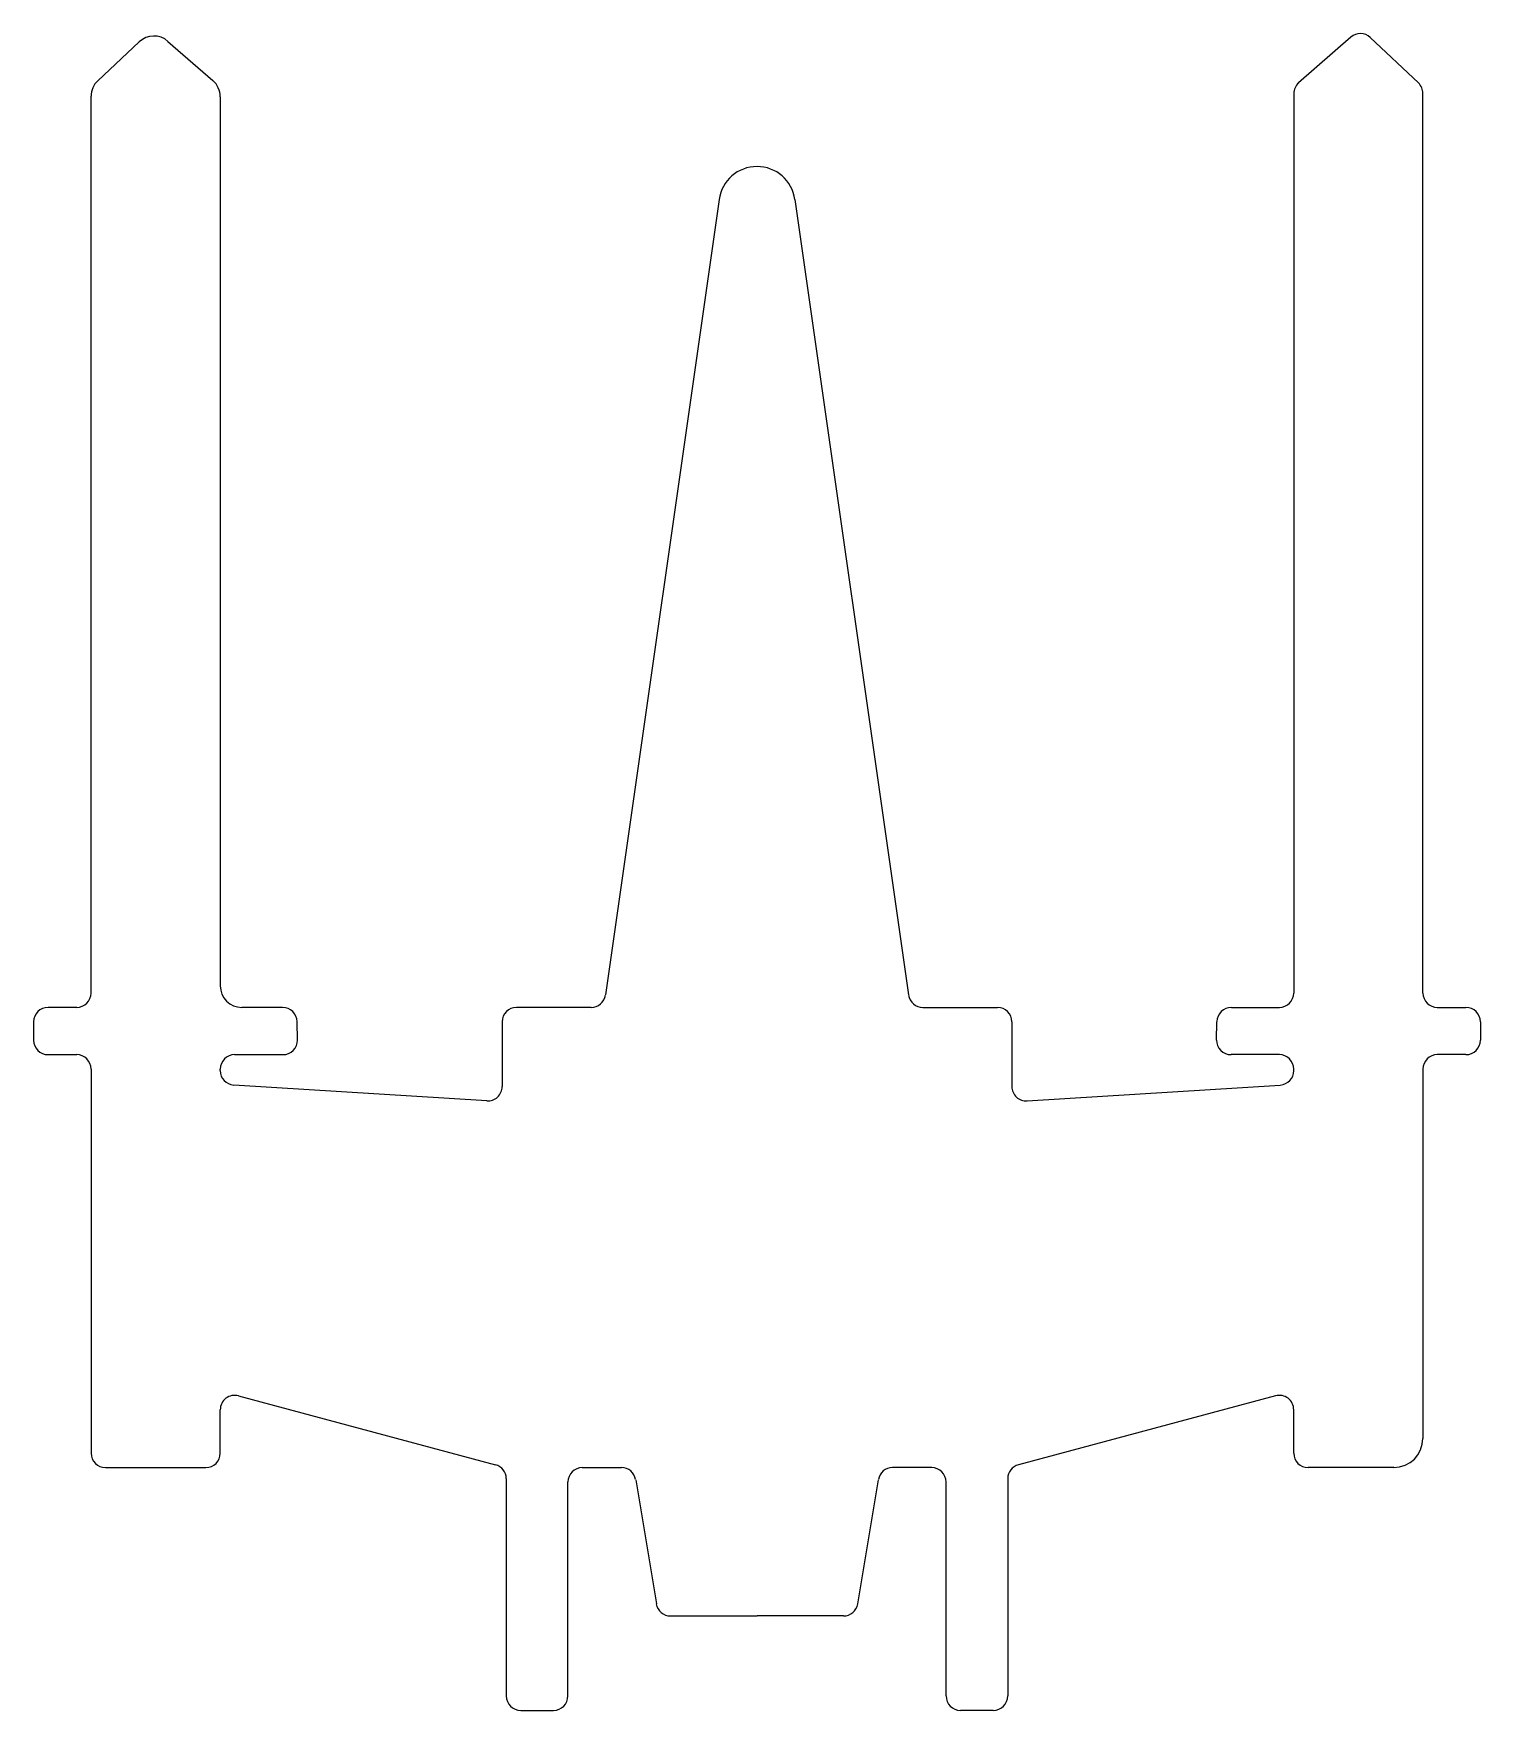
# Model space of a CAD drawing. Header units: millimetres. Extents: x -47 to 47, y -46 to 63.
import ezdxf

# ---------------------------------------------------------------- set-up
doc = ezdxf.new("R2010")
doc.units = ezdxf.units.MM
doc.layers.get('0').update_dxf_attribs({"linetype": 'CONTINUOUS'})

msp = doc.modelspace()

# ---------------------------------------------------------------- linework, layer by layer
for p, q in [((-42.98, 60.41), (-40.29, 62.95)), ((-38.41, 62.98), (-35.48, 60.42)), ((38.72, 63.26), (35.32, 60.28)), ((43.13, 60.28), (39.98, 63.24)), ((-43.42, 0.94), (-43.42, 59.4)), ((-35, 59.37), (-35, 1.4)), ((35, 59.57), (35, 0.94)), ((43.42, 0.94), (43.42, 59.59)), ((-2.47, 52.68), (-9.88, 0.81)), ((2.47, 52.68), (9.88, 0.81)), ((-30.93, 0), (-33.6, 0)), ((-10.82, 0), (-15.68, 0)), ((10.82, 0), (15.68, 0)), ((30.93, 0), (34.06, 0)), ((44.36, 0), (46.23, 0)), ((-47.17, -0.94), (-47.17, -2.14)), ((-44.36, 0), (-46.23, 0)), ((-29.97, -2.13), (-29.99, -0.93)), ((-16.62, -0.94), (-16.62, -5.16)), ((16.62, -0.94), (16.62, -5.16)), ((29.97, -2.13), (29.99, -0.93)), ((47.17, -0.94), (47.17, -2.14)), ((-46.23, -3.08), (-44.36, -3.08)), ((-34.06, -3.08), (-30.91, -3.08)), ((34.06, -3.08), (30.91, -3.08)), ((46.23, -3.08), (44.36, -3.08)), ((-43.42, -4.02), (-43.42, -8.31)), ((-35, -4.12), (-35, -4.02)), ((35, -4.12), (35, -4.02)), ((43.42, -4.02), (43.42, -8.31)), ((-17.62, -6.1), (-34.12, -5.06)), ((17.62, -6.1), (34.12, -5.06)), ((-43.42, -8.31), (-43.42, -29.06)), ((43.42, -8.31), (43.42, -28.1)), ((-35, -29.06), (-35, -26.23)), ((-33.82, -25.32), (-17.05, -29.81)), ((33.82, -25.32), (17.05, -29.81)), ((35, -29.06), (35, -26.23)), ((-42.48, -30), (-35.94, -30)), ((-11.39, -30), (-8.84, -30)), ((11.39, -30), (8.84, -30)), ((41.52, -30), (35.94, -30)), ((-16.35, -30.72), (-16.35, -44.89)), ((-12.33, -44.89), (-12.33, -30.94)), ((-7.91, -30.79), (-6.56, -38.88)), ((7.91, -30.79), (6.56, -38.88)), ((12.33, -44.89), (12.33, -30.94)), ((16.35, -30.72), (16.35, -44.89)), ((-5.64, -39.67), (0, -39.67)), ((5.64, -39.67), (0, -39.67)), ((-15.41, -45.83), (-13.27, -45.83)), ((15.41, -45.83), (13.27, -45.83))]:
    msp.add_line(p, q)
for centre, radius, start, end in [((39.34, 62.55), 0.94, 46.7303, 131.2256), ((-39.33, 61.93), 1.4, 48.7744, 133.2697), ((-42.02, 59.4), 1.4, 133.2697, 180), ((-36.4, 59.37), 1.4, 0, 48.7744), ((35.94, 59.57), 0.94, 131.2256, 180), ((42.48, 59.59), 0.94, 0, 46.7303), ((0, 52.32), 2.5, 8.1301, 171.8699), ((-33.6, 1.4), 1.4, 180, 270), ((-44.36, 0.94), 0.94, 270, 360), ((-30.93, -0.94), 0.94, 0.8484, 90), ((-15.68, -0.94), 0.94, 90, 180), ((-10.82, 0.94), 0.94, 270, 351.8699), ((10.82, 0.94), 0.94, 188.1301, 270), ((15.68, -0.94), 0.94, 0, 90), ((30.93, -0.94), 0.94, 90, 179.1516), ((34.06, 0.94), 0.94, -90, 0), ((44.36, 0.94), 0.94, 180, 270), ((-46.23, -0.94), 0.94, 90, 180), ((46.23, -0.94), 0.94, 0, 90), ((-46.23, -2.14), 0.94, 180, 270), ((-30.91, -2.14), 0.94, -90, 0.8484), ((30.91, -2.14), 0.94, 179.1516, 270), ((46.23, -2.14), 0.94, 270, 360), ((-44.36, -4.02), 0.94, 0, 90), ((-34.06, -4.02), 0.94, 90, 180), ((34.06, -4.02), 0.94, 0, 90), ((44.36, -4.02), 0.94, 90, 180), ((-34.06, -4.12), 0.94, 180, 266.3739), ((34.06, -4.12), 0.94, -86.3739, 0), ((-17.56, -5.16), 0.94, -93.6261, 0), ((17.56, -5.16), 0.94, 180, 273.6261), ((-34.06, -26.23), 0.94, 74.9919, 180), ((34.06, -26.23), 0.94, 0, 105.0081), ((41.52, -28.1), 1.9, -90, 0), ((-42.48, -29.06), 0.94, 180, 270), ((-35.94, -29.06), 0.94, -90, 0), ((35.94, -29.06), 0.94, 180, 270), ((-17.29, -30.72), 0.94, 0, 74.9919), ((-11.39, -30.94), 0.94, 90, 180), ((-8.84, -30.94), 0.94, 9.4428, 90), ((8.84, -30.94), 0.94, 90, 170.5572), ((11.39, -30.94), 0.94, 0, 90), ((17.29, -30.72), 0.94, 105.0081, 180), ((-5.64, -38.73), 0.94, 189.4428, 270), ((5.64, -38.73), 0.94, 270, 350.5572), ((-15.41, -44.89), 0.94, 180, 270), ((-13.27, -44.89), 0.94, -90, 0), ((13.27, -44.89), 0.94, 180, 270), ((15.41, -44.89), 0.94, -90, 0)]:
    msp.add_arc(centre, radius, start, end)

doc.saveas('drawing.dxf')
